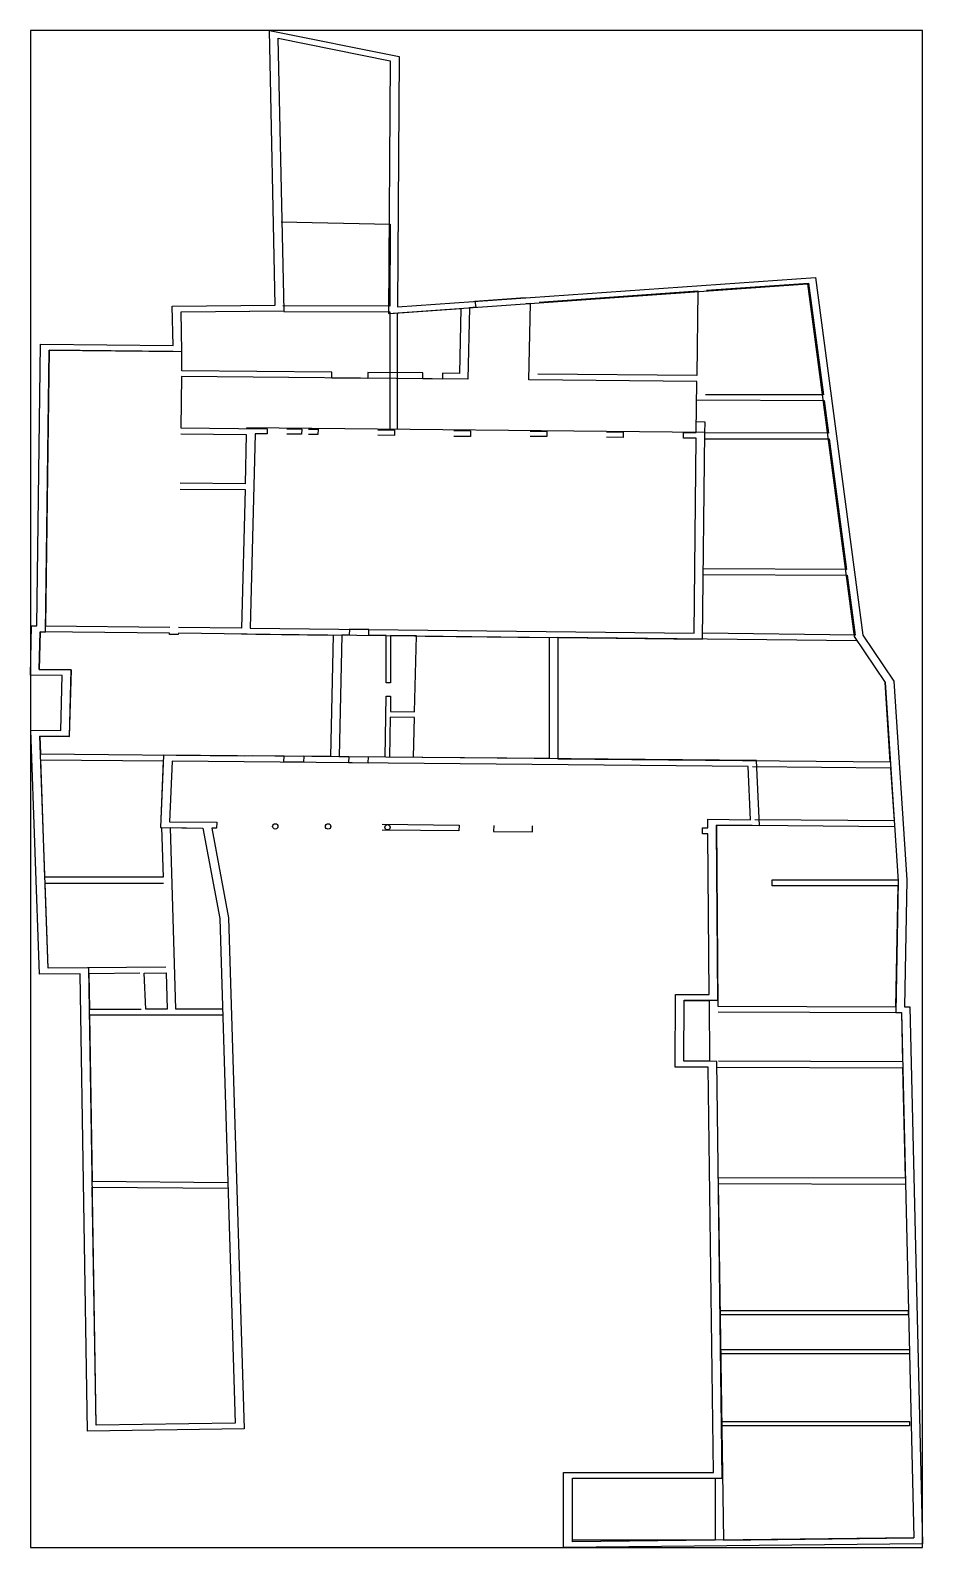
# Model space of a CAD drawing. Extents: x -70 to -5, y -75 to 35.
import ezdxf

# ---------------------------------------------------------------- set-up
doc = ezdxf.new("R2010")
doc.units = 0
doc.layers.add('REAL_PIANTA_00_STRUTTURE_MURI', color=7, linetype='CONTINUOUS')
doc.layers.add('RETANGOLO_REALE', color=1, linetype='CONTINUOUS')

msp = doc.modelspace()

# ---------------------------------------------------------------- linework, layer by layer
for points in [[(-55.498366, -29.163647), (-54.370724, -66.311754), (-65.763052, -66.482484), (-66.296372, -33.224548), (-69.239144, -33.254962), (-69.864817, -15.51954), (-67.694384, -15.544127), (-67.594428, -11.53807), (-69.91, -11.511839), (-69.820337, -7.918299), (-69.443608, -7.922567), (-69.178154, 12.557557), (-59.534686, 12.455034), (-59.595701, 15.314438), (-52.105996, 15.393058), (-52.532275, 35.37), (-43.107766, 33.462759), (-43.232625, 15.258638), (-12.834412, 17.402288), (-9.401437, -8.602726), (-7.154438, -11.953285), (-6.195922, -26.400755), (-6.187926, -26.400755), (-6.360312, -35.618491), (-5.971896, -35.619807), (-5.05, -74.666209), (-31.144821, -74.95), (-31.144821, -69.474062), (-20.258268, -69.474062), (-20.649151, -40.017038), (-23.03775, -40.010116), (-23.008672, -34.727584), (-20.568166, -34.727584), (-20.65461, -23.052149), (-21.060114, -23.047437), (-21.049173, -22.619974), (-20.657776, -22.624521), (-20.662437, -21.995069), (-17.558595, -22.021479), (-17.731457, -18.142208), (-59.613425, -17.764444), (-59.787356, -22.170981), (-56.360233, -22.209675), (-56.371173, -22.637139), (-56.728617, -22.632951), (-55.498366, -29.163647)], [(-56.132049, -29.195023), (-55.018046, -65.893822), (-65.135521, -66.045446), (-65.668793, -32.790484), (-68.619772, -32.820983), (-69.214791, -15.954492), (-67.070638, -15.978781), (-66.94935, -11.11779), (-69.264922, -11.091559), (-69.19659, -8.352953), (-68.814716, -8.357278), (-68.549256, 12.12329), (-58.890848, 12.020608), (-58.952154, 14.893614), (-51.462449, 14.972234), (-51.885388, 34.792696), (-43.744453, 33.145212), (-43.87039, 14.783801), (-13.40932, 16.931884), (-10.023919, -8.712761), (-7.782862, -12.054459), (-6.824365, -26.501626), (-7.00282, -36.043847), (-6.596434, -36.045224), (-5.694512, -74.245635), (-30.510318, -74.515517), (-30.510318, -69.901589), (-19.618067, -69.901589), (-20.020272, -39.59133), (-22.4009, -39.58443), (-22.376519, -35.155111), (-19.930491, -35.155111), (-20.023211, -22.631895), (-20.024721, -22.428057), (-16.904506, -22.454606), (-17.115474, -17.720198), (-60.231056, -17.331307), (-60.438669, -22.591215), (-57.369545, -22.625867)], [(-51.680147, 21.457038), (-43.746516, 21.28061), (-43.787398, 15.320191), (-51.54971, 15.344363)], [(-20.762939, 16.467047), (-13.337457, 16.990684), (-12.266618, 8.879009), (-20.845554, 8.879009)], [(-33.937173, 15.914143), (-37.591518, 15.656443), (-37.525473, 15.231238), (-37.989398, 15.198522), (-38.099265, 9.997942), (-58.91409, 10.201958), (-58.961782, 6.470285), (-52.697503, 6.401049), (-52.697503, 6.035072), (-52.705121, 6.026998), (-53.57833, 6.035072), (-53.931174, -8.098292), (-21.668892, -8.46376), (-21.514381, 5.727896), (-22.442368, 5.727896), (-22.433839, 6.140386), (-21.509984, 6.131713), (-21.469627, 9.838442), (-33.669994, 9.95546), (-33.55262, 15.511399), (-33.871127, 15.488938)], [(-33.937173, 15.914143), (-37.591518, 15.656443), (-37.525473, 15.231238), (-37.989398, 15.198522), (-38.099265, 9.997942), (-38.099265, 9.997942)], [(-32.91597, 15.610028), (-21.397946, 16.422267), (-21.464972, 10.265968), (-33.026525, 10.376859)], [(-58.952272, 14.89916), (-51.472939, 14.971619), (-51.473316, 14.916593), (-43.79033, 14.892668), (-43.791039, 14.789396), (-38.624912, 15.153706), (-38.724673, 10.431511), (-39.950349, 10.443267), (-39.950349, 10.016085), (-41.386865, 10.029475), (-41.377834, 10.456959), (-45.376129, 10.495307), (-45.385293, 10.06154), (-48.00391, 10.086655), (-47.994746, 10.520423), (-58.908683, 10.625102), (-58.890848, 12.020608)], [(-43.791039, 14.789396), (-43.791039, 6.315334)], [(-43.235855, 14.828547), (-43.235855, 6.354485)], [(-59.525287, 12.027353), (-68.549256, 12.123291), (-68.808827, -7.902959), (-68.808827, -7.929757), (-59.781652, -8.032017)], [(-21.484232, 8.497033), (-12.210141, 8.451191), (-11.898185, 6.088101), (-20.875735, 6.10689), (-20.867201, 6.890712), (-21.501686, 6.893849)], [(-58.967246, 6.042759), (-54.214272, 5.988918), (-54.303628, 2.407702), (-59.013354, 2.435029)], [(-54.563331, -8.509865), (-21.05172, -8.88978), (-20.888073, 6.140902), (-54.189605, 6.459935)], [(-51.270007, 6.387849), (-50.186752, 6.377833), (-50.194371, 6.003782), (-51.277625, 6.013798)], [(-49.681458, 6.377661), (-48.995111, 6.371217), (-49.004801, 5.979858), (-49.687954, 5.986271)], [(-44.652926, 6.323426), (-43.429654, 6.311941), (-43.439344, 5.920582), (-44.659422, 5.932036)], [(-39.132776, 6.271473), (-37.909504, 6.259989), (-37.9249, 5.837187), (-39.136105, 5.837187)], [(-33.579044, 6.231827), (-32.355772, 6.220342), (-32.365462, 5.828983), (-33.58554, 5.840437)], [(-28.033395, 6.180548), (-26.810123, 6.169063), (-26.819813, 5.777704), (-28.039891, 5.789158)], [(-20.88039, 5.67937), (-11.84173, 5.660453), (-10.58933, -3.826561), (-20.983326, -3.775183)], [(-59.018818, 2.007517), (-54.292954, 1.980096), (-54.565587, -8.091105), (-59.147218, -8.039204)], [(-20.987981, -4.202699), (-10.532853, -4.254379), (-9.959654, -8.596403), (-21.034451, -8.470947)], [(-54.148149, -8.523422), (-59.152681, -8.46673), (-59.153959, -8.566706), (-59.788438, -8.563024), (-59.788438, -8.459528), (-69.196568, -8.352098), (-69.264922, -11.091559), (-66.94935, -11.11779), (-67.081127, -15.978662), (-69.214791, -15.954492), (-69.16969, -17.232941), (-54.368921, -17.371544)], [(-53.513736, -8.530608), (-47.906497, -8.594127), (-48.088758, -17.430355), (-50.037411, -17.412107), (-50.046459, -17.850735), (-51.473721, -17.826225), (-51.464904, -17.398739), (-53.734477, -17.377485)], [(-44.121373, -17.467508), (-44.052834, -13.030003), (-43.735583, -13.030003), (-43.735583, -14.148237), (-41.982929, -14.168091), (-41.845565, -8.662786), (-43.735583, -8.641376), (-43.735583, -12.068066), (-44.052834, -12.068066), (-44.052834, -8.637782), (-45.306122, -8.623584), (-45.306122, -8.195997), (-46.722884, -8.179948), (-46.73355, -8.607415), (-47.272082, -8.601314), (-47.454317, -17.436297), (-46.764618, -17.442755), (-46.773436, -17.870241), (-45.345943, -17.883609), (-45.337126, -17.456123)], [(-41.211152, -8.669972), (-32.197632, -8.772078), (-32.197632, -17.579169), (-41.431291, -17.4927)], [(-9.849404, -9.025239), (-31.56313, -8.779266), (-31.56313, -17.585111), (-7.412061, -17.811276), (-7.782946, -12.055596)], [(-42.065734, -17.486758), (-41.993595, -14.595558), (-43.744444, -14.575724), (-43.809358, -17.47043)], [(-60.256856, -26.199792), (-68.853356, -26.199792), (-69.154601, -17.660651), (-60.247703, -17.753077), (-60.43867, -22.591246), (-60.367557, -22.592046), (-60.256856, -26.199792)], [(-17.413931, -18.145181), (-7.384494, -18.239103), (-7.122005, -22.110283), (-17.24108, -22.024181)], [(-55.931494, -35.801931), (-59.327581, -35.801931), (-59.732701, -22.599182), (-57.369585, -22.625748), (-56.128165, -29.205643)], [(-44.3283, -22.349481), (-38.745485, -22.414351), (-38.756425, -22.841814), (-44.33924, -22.776945)], [(-36.228235, -22.4436), (-36.239175, -22.871064), (-33.413453, -22.903897), (-33.402513, -22.476433)], [(-7.092997, -22.538091), (-20.024721, -22.428057), (-19.9274, -35.572521), (-6.994825, -35.616341), (-6.830474, -26.828282), (-15.980918, -26.828282), (-15.980918, -26.400755), (-6.831086, -26.400755)], [(-60.056404, -32.732479), (-68.619772, -32.820983), (-68.838273, -26.627319), (-60.243737, -26.627319)], [(-61.951739, -33.179645), (-65.661938, -33.217991), (-65.620503, -35.801931), (-61.844749, -35.801931)], [(-61.634502, -33.176367), (-60.043288, -33.159921), (-59.962219, -35.801931), (-61.527378, -35.801931), (-61.634502, -33.176367)], [(-22.376528, -35.156694), (-20.564989, -35.156694), (-20.532174, -39.588847), (-22.400924, -39.588847)], [(-55.918517, -36.229459), (-65.613647, -36.229459), (-65.419848, -48.314957), (-55.54921, -48.395604)], [(-19.924235, -36.000065), (-6.597698, -36.04522), (-6.52401, -39.623371), (-19.897652, -39.590433)], [(-20.014621, -40.017671), (-6.513757, -40.051411), (-6.321043, -48.09646), (-19.918273, -48.062479)], [(-6.310802, -48.537086), (-19.913153, -48.503093), (-19.515863, -74.395948), (-5.694659, -74.245637)], [(-55.018046, -65.893822), (-65.135459, -66.049834), (-65.412991, -48.742572), (-55.536228, -48.823269)], [(-19.803762, -57.715621), (-6.090825, -57.715621), (-6.090825, -58.029748), (-19.803762, -58.029748)], [(-19.728313, -60.54281), (-6.015376, -60.54281), (-6.015376, -60.856937), (-19.728313, -60.856937)], [(-19.728313, -65.779865), (-6.015376, -65.779865), (-6.015376, -66.093992), (-19.728313, -66.093992)], [(-30.510318, -69.901589), (-20.140206, -69.901589), (-20.140206, -74.402738), (-30.510318, -74.402738)]]:
    msp.add_lwpolyline(points)
at = {"layer": 'REAL_PIANTA_00_STRUTTURE_MURI'}
for centre in [(-52.104328, -22.511372), (-48.264432, -22.513962), (-43.948794, -22.571234)]:
    msp.add_circle(centre, 0.195142, dxfattribs=at)
at = {"layer": 'RETANGOLO_REALE'}
for p, q in [((-5.05, 35.37), (-69.91, 35.37)), ((-69.91, 35.37), (-69.91, -74.95)), ((-5.05, -74.95), (-5.05, 35.37)), ((-69.91, -74.95), (-5.05, -74.95))]:
    msp.add_line(p, q, dxfattribs=at)

doc.saveas('drawing.dxf')
